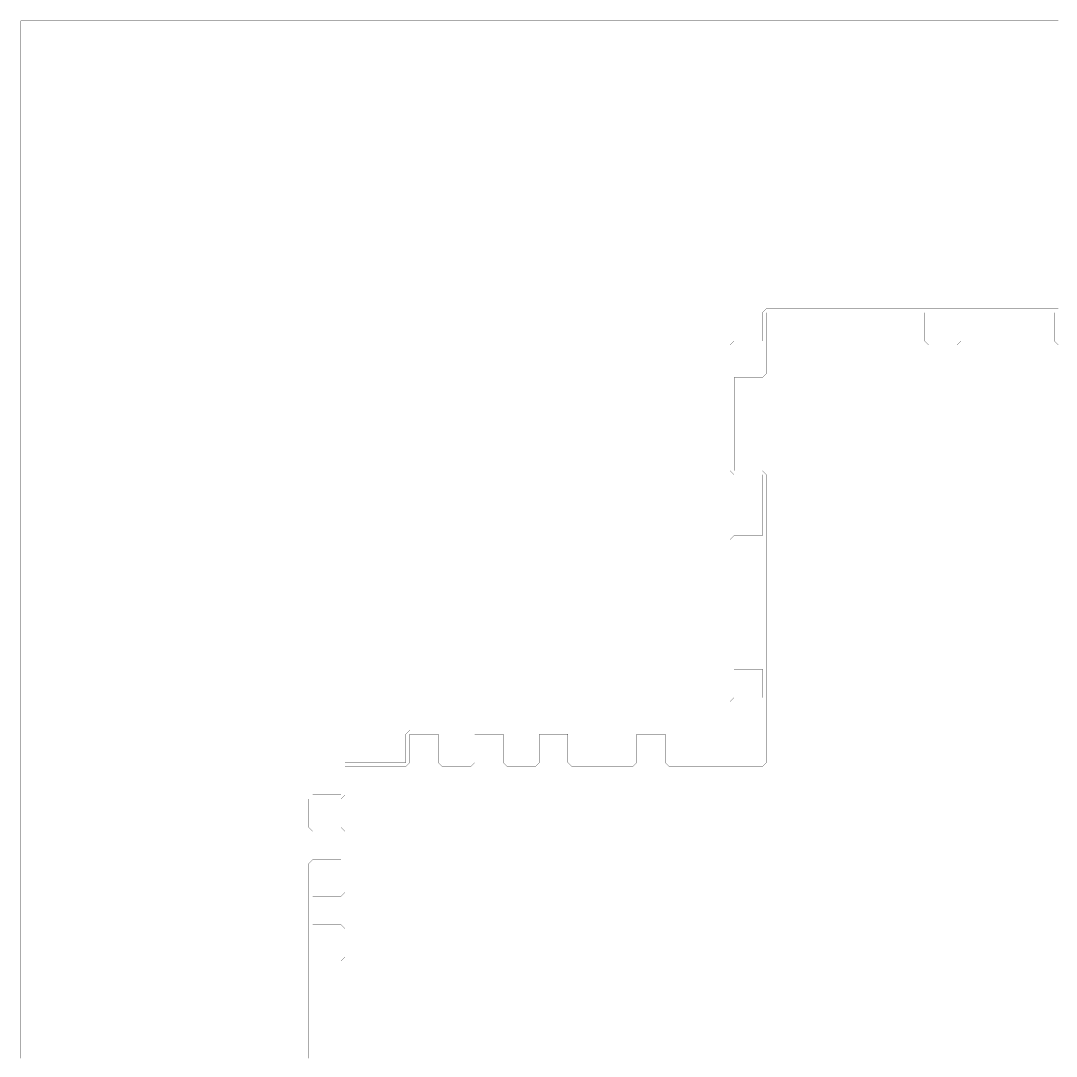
# Model space of a CAD drawing. Header units: metres. Extents: x 0 to 4990, y -4990 to 0.
# Drawn here: x 0 to 2495, y -2495 to 0 of the extents above; entities that cross this region are included whole.
import ezdxf

# ---------------------------------------------------------------- set-up
doc = ezdxf.new("R2010")
doc.units = ezdxf.units.M
doc.layers.add('conductor', color=1, linetype='Continuous')
doc.layers.add('substrate', color=5, linetype='Continuous')

msp = doc.modelspace()

# ---------------------------------------------------------------- linework, layer by layer
at = {"layer": 'conductor', "const_width": 0.5}
msp.add_lwpolyline([(2500, -781.25), (2490.234375, -771.484375), (2490.234375, -761.71875), (2490.234375, -751.953125), (2490.234375, -742.1875), (2490.234375, -732.421875), (2490.234375, -722.65625), (2490.234375, -712.890625), (2490.234375, -703.125), (2480.46875, -703.125), (2470.703125, -703.125), (2460.9375, -703.125), (2451.171875, -703.125), (2441.40625, -703.125), (2431.640625, -703.125), (2421.875, -703.125), (2412.109375, -703.125), (2402.34375, -703.125), (2392.578125, -703.125), (2382.8125, -703.125), (2373.046875, -703.125), (2363.28125, -703.125), (2353.515625, -703.125), (2343.75, -703.125), (2333.984375, -703.125), (2324.21875, -703.125), (2314.453125, -703.125), (2304.6875, -703.125), (2294.921875, -703.125), (2285.15625, -703.125), (2275.390625, -703.125), (2265.625, -703.125), (2265.625, -712.890625), (2265.625, -722.65625), (2265.625, -732.421875), (2265.625, -742.1875), (2265.625, -751.953125), (2265.625, -761.71875), (2265.625, -771.484375), (2255.859375, -781.25), (2246.09375, -781.25), (2236.328125, -781.25), (2226.5625, -781.25), (2216.796875, -781.25), (2207.03125, -781.25), (2197.265625, -781.25), (2187.5, -781.25), (2177.734375, -771.484375), (2177.734375, -761.71875), (2177.734375, -751.953125), (2177.734375, -742.1875), (2177.734375, -732.421875), (2177.734375, -722.65625), (2177.734375, -712.890625), (2177.734375, -703.125), (2167.96875, -703.125), (2158.203125, -703.125), (2148.4375, -703.125), (2138.671875, -703.125), (2128.90625, -703.125), (2119.140625, -703.125), (2109.375, -703.125), (2099.609375, -703.125), (2089.84375, -703.125), (2080.078125, -703.125), (2070.3125, -703.125), (2060.546875, -703.125), (2050.78125, -703.125), (2041.015625, -703.125), (2031.25, -703.125), (2021.484375, -703.125), (2011.71875, -703.125), (2001.953125, -703.125), (1992.1875, -703.125), (1982.421875, -703.125), (1972.65625, -703.125), (1962.890625, -703.125), (1953.125, -703.125), (1943.359375, -703.125), (1933.59375, -703.125), (1923.828125, -703.125), (1914.0625, -703.125), (1904.296875, -703.125), (1894.53125, -703.125), (1884.765625, -703.125), (1875, -703.125), (1865.234375, -703.125), (1855.46875, -703.125), (1845.703125, -703.125), (1835.9375, -703.125), (1826.171875, -703.125), (1816.40625, -703.125), (1806.640625, -703.125), (1796.875, -703.125), (1796.875, -712.890625), (1796.875, -722.65625), (1796.875, -732.421875), (1796.875, -742.1875), (1796.875, -751.953125), (1796.875, -761.71875), (1796.875, -771.484375), (1796.875, -781.25), (1796.875, -791.015625), (1796.875, -800.78125), (1796.875, -810.546875), (1796.875, -820.3125), (1796.875, -830.078125), (1796.875, -839.84375), (1796.875, -849.609375), (1787.109375, -859.375), (1777.34375, -859.375), (1767.578125, -859.375), (1757.8125, -859.375), (1748.046875, -859.375), (1738.28125, -859.375), (1728.515625, -859.375), (1718.75, -859.375), (1718.75, -869.140625), (1718.75, -878.90625), (1718.75, -888.671875), (1718.75, -898.4375), (1718.75, -908.203125), (1718.75, -917.96875), (1718.75, -927.734375), (1718.75, -937.5), (1718.75, -947.265625), (1718.75, -957.03125), (1718.75, -966.796875), (1718.75, -976.5625), (1718.75, -986.328125), (1718.75, -996.09375), (1718.75, -1005.859375), (1718.75, -1015.625), (1718.75, -1025.390625), (1718.75, -1035.15625), (1718.75, -1044.921875), (1718.75, -1054.6875), (1718.75, -1064.453125), (1718.75, -1074.21875), (1718.75, -1083.984375), (1728.515625, -1083.984375), (1738.28125, -1083.984375), (1748.046875, -1083.984375), (1757.8125, -1083.984375), (1767.578125, -1083.984375), (1777.34375, -1083.984375), (1787.109375, -1083.984375), (1796.875, -1093.75), (1796.875, -1103.515625), (1796.875, -1113.28125), (1796.875, -1123.046875), (1796.875, -1132.8125), (1796.875, -1142.578125), (1796.875, -1152.34375), (1796.875, -1162.109375), (1796.875, -1171.875), (1796.875, -1181.640625), (1796.875, -1191.40625), (1796.875, -1201.171875), (1796.875, -1210.9375), (1796.875, -1220.703125), (1796.875, -1230.46875), (1796.875, -1240.234375), (1796.875, -1250), (1796.875, -1259.765625), (1796.875, -1269.53125), (1796.875, -1279.296875), (1796.875, -1289.0625), (1796.875, -1298.828125), (1796.875, -1308.59375), (1796.875, -1318.359375), (1796.875, -1328.125), (1796.875, -1337.890625), (1796.875, -1347.65625), (1796.875, -1357.421875), (1796.875, -1367.1875), (1796.875, -1376.953125), (1796.875, -1386.71875), (1796.875, -1396.484375), (1796.875, -1406.25), (1796.875, -1416.015625), (1796.875, -1425.78125), (1796.875, -1435.546875), (1796.875, -1445.3125), (1796.875, -1455.078125), (1796.875, -1464.84375), (1796.875, -1474.609375), (1796.875, -1484.375), (1796.875, -1494.140625), (1796.875, -1503.90625), (1796.875, -1513.671875), (1796.875, -1523.4375), (1796.875, -1533.203125), (1796.875, -1542.96875), (1796.875, -1552.734375), (1796.875, -1562.5), (1796.875, -1572.265625), (1796.875, -1582.03125), (1796.875, -1591.796875), (1796.875, -1601.5625), (1796.875, -1611.328125), (1796.875, -1621.09375), (1796.875, -1630.859375), (1796.875, -1640.625), (1796.875, -1650.390625), (1796.875, -1660.15625), (1796.875, -1669.921875), (1796.875, -1679.6875), (1796.875, -1689.453125), (1796.875, -1699.21875), (1796.875, -1708.984375), (1796.875, -1718.75), (1796.875, -1728.515625), (1796.875, -1738.28125), (1796.875, -1748.046875), (1796.875, -1757.8125), (1796.875, -1767.578125), (1796.875, -1777.34375), (1796.875, -1787.109375), (1787.109375, -1796.875), (1777.34375, -1796.875), (1767.578125, -1796.875), (1757.8125, -1796.875), (1748.046875, -1796.875), (1738.28125, -1796.875), (1728.515625, -1796.875), (1718.75, -1796.875), (1708.984375, -1796.875), (1699.21875, -1796.875), (1689.453125, -1796.875), (1679.6875, -1796.875), (1669.921875, -1796.875), (1660.15625, -1796.875), (1650.390625, -1796.875), (1640.625, -1796.875), (1630.859375, -1796.875), (1621.09375, -1796.875), (1611.328125, -1796.875), (1601.5625, -1796.875), (1591.796875, -1796.875), (1582.03125, -1796.875), (1572.265625, -1796.875), (1562.5, -1796.875), (1552.734375, -1787.109375), (1552.734375, -1777.34375), (1552.734375, -1767.578125), (1552.734375, -1757.8125), (1552.734375, -1748.046875), (1552.734375, -1738.28125), (1552.734375, -1728.515625), (1552.734375, -1718.75), (1542.96875, -1718.75), (1533.203125, -1718.75), (1523.4375, -1718.75), (1513.671875, -1718.75), (1503.90625, -1718.75), (1494.140625, -1718.75), (1484.375, -1718.75), (1484.375, -1728.515625), (1484.375, -1738.28125), (1484.375, -1748.046875), (1484.375, -1757.8125), (1484.375, -1767.578125), (1484.375, -1777.34375), (1484.375, -1787.109375), (1474.609375, -1796.875), (1464.84375, -1796.875), (1455.078125, -1796.875), (1445.3125, -1796.875), (1435.546875, -1796.875), (1425.78125, -1796.875), (1416.015625, -1796.875), (1406.25, -1796.875), (1396.484375, -1796.875), (1386.71875, -1796.875), (1376.953125, -1796.875), (1367.1875, -1796.875), (1357.421875, -1796.875), (1347.65625, -1796.875), (1337.890625, -1796.875), (1328.125, -1796.875), (1318.359375, -1787.109375), (1318.359375, -1777.34375), (1318.359375, -1767.578125), (1318.359375, -1757.8125), (1318.359375, -1748.046875), (1318.359375, -1738.28125), (1318.359375, -1728.515625), (1318.359375, -1718.75), (1308.59375, -1718.75), (1298.828125, -1718.75), (1289.0625, -1718.75), (1279.296875, -1718.75), (1269.53125, -1718.75), (1259.765625, -1718.75), (1250, -1718.75), (1250, -1728.515625), (1250, -1738.28125), (1250, -1748.046875), (1250, -1757.8125), (1250, -1767.578125), (1250, -1777.34375), (1250, -1787.109375), (1240.234375, -1796.875), (1230.46875, -1796.875), (1220.703125, -1796.875), (1210.9375, -1796.875), (1201.171875, -1796.875), (1191.40625, -1796.875), (1181.640625, -1796.875), (1171.875, -1796.875), (1162.109375, -1787.109375), (1162.109375, -1777.34375), (1162.109375, -1767.578125), (1162.109375, -1757.8125), (1162.109375, -1748.046875), (1162.109375, -1738.28125), (1162.109375, -1728.515625), (1162.109375, -1718.75), (1152.34375, -1718.75), (1142.578125, -1718.75), (1132.8125, -1718.75), (1123.046875, -1718.75), (1113.28125, -1718.75), (1103.515625, -1718.75), (1093.75, -1718.75), (1093.75, -1728.515625), (1093.75, -1738.28125), (1093.75, -1748.046875), (1093.75, -1757.8125), (1093.75, -1767.578125), (1093.75, -1777.34375), (1093.75, -1787.109375), (1083.984375, -1796.875), (1074.21875, -1796.875), (1064.453125, -1796.875), (1054.6875, -1796.875), (1044.921875, -1796.875), (1035.15625, -1796.875), (1025.390625, -1796.875), (1015.625, -1796.875), (1005.859375, -1787.109375), (1005.859375, -1777.34375), (1005.859375, -1767.578125), (1005.859375, -1757.8125), (1005.859375, -1748.046875), (1005.859375, -1738.28125), (1005.859375, -1728.515625), (1005.859375, -1718.75), (996.09375, -1718.75), (986.328125, -1718.75), (976.5625, -1718.75), (966.796875, -1718.75), (957.03125, -1718.75), (947.265625, -1718.75), (937.5, -1718.75), (937.5, -1728.515625), (937.5, -1738.28125), (937.5, -1748.046875), (937.5, -1757.8125), (937.5, -1767.578125), (937.5, -1777.34375), (937.5, -1787.109375), (927.734375, -1796.875), (917.96875, -1796.875), (908.203125, -1796.875), (898.4375, -1796.875), (888.671875, -1796.875), (878.90625, -1796.875), (869.140625, -1796.875), (859.375, -1796.875), (849.609375, -1796.875), (839.84375, -1796.875), (830.078125, -1796.875), (820.3125, -1796.875), (810.546875, -1796.875), (800.78125, -1796.875), (791.015625, -1796.875), (781.25, -1796.875), (781.25, -1806.640625), (781.25, -1816.40625), (781.25, -1826.171875), (781.25, -1835.9375), (781.25, -1845.703125), (781.25, -1855.46875), (781.25, -1865.234375), (771.484375, -1875), (761.71875, -1875), (751.953125, -1875), (742.1875, -1875), (732.421875, -1875), (722.65625, -1875), (712.890625, -1875), (703.125, -1875), (703.125, -1884.765625), (703.125, -1894.53125), (703.125, -1904.296875), (703.125, -1914.0625), (703.125, -1923.828125), (703.125, -1933.59375), (703.125, -1943.359375), (712.890625, -1943.359375), (722.65625, -1943.359375), (732.421875, -1943.359375), (742.1875, -1943.359375), (751.953125, -1943.359375), (761.71875, -1943.359375), (771.484375, -1943.359375), (781.25, -1953.125), (781.25, -1962.890625), (781.25, -1972.65625), (781.25, -1982.421875), (781.25, -1992.1875), (781.25, -2001.953125), (781.25, -2011.71875), (781.25, -2021.484375), (781.25, -2031.25), (781.25, -2041.015625), (781.25, -2050.78125), (781.25, -2060.546875), (781.25, -2070.3125), (781.25, -2080.078125), (781.25, -2089.84375), (781.25, -2099.609375), (771.484375, -2109.375), (761.71875, -2109.375), (751.953125, -2109.375), (742.1875, -2109.375), (732.421875, -2109.375), (722.65625, -2109.375), (712.890625, -2109.375), (703.125, -2109.375), (703.125, -2119.140625), (703.125, -2128.90625), (703.125, -2138.671875), (703.125, -2148.4375), (703.125, -2158.203125), (703.125, -2167.96875), (703.125, -2177.734375), (712.890625, -2177.734375), (722.65625, -2177.734375), (732.421875, -2177.734375), (742.1875, -2177.734375), (751.953125, -2177.734375), (761.71875, -2177.734375), (771.484375, -2177.734375), (781.25, -2187.5), (781.25, -2197.265625), (781.25, -2207.03125), (781.25, -2216.796875), (781.25, -2226.5625), (781.25, -2236.328125), (781.25, -2246.09375), (781.25, -2255.859375), (771.484375, -2265.625), (761.71875, -2265.625), (751.953125, -2265.625), (742.1875, -2265.625), (732.421875, -2265.625), (722.65625, -2265.625), (712.890625, -2265.625), (703.125, -2265.625), (703.125, -2275.390625), (703.125, -2285.15625), (703.125, -2294.921875), (703.125, -2304.6875), (703.125, -2314.453125), (703.125, -2324.21875), (703.125, -2333.984375), (703.125, -2343.75), (703.125, -2353.515625), (703.125, -2363.28125), (703.125, -2373.046875), (703.125, -2382.8125), (703.125, -2392.578125), (703.125, -2402.34375), (703.125, -2412.109375), (703.125, -2421.875), (703.125, -2431.640625), (703.125, -2441.40625), (703.125, -2451.171875), (703.125, -2460.9375), (703.125, -2470.703125), (703.125, -2480.46875), (703.125, -2490.234375), (703.125, -2500)], dxfattribs=at)
at = {"layer": 'substrate', "const_width": 0.5}
for points in [[(2500, 0), (2490.234375, 0), (2480.46875, 0), (2470.703125, 0), (2460.9375, 0), (2451.171875, 0), (2441.40625, 0), (2431.640625, 0), (2421.875, 0), (2412.109375, 0), (2402.34375, 0), (2392.578125, 0), (2382.8125, 0), (2373.046875, 0), (2363.28125, 0), (2353.515625, 0), (2343.75, 0), (2333.984375, 0), (2324.21875, 0), (2314.453125, 0), (2304.6875, 0), (2294.921875, 0), (2285.15625, 0), (2275.390625, 0), (2265.625, 0), (2255.859375, 0), (2246.09375, 0), (2236.328125, 0), (2226.5625, 0), (2216.796875, 0), (2207.03125, 0), (2197.265625, 0), (2187.5, 0), (2177.734375, 0), (2167.96875, 0), (2158.203125, 0), (2148.4375, 0), (2138.671875, 0), (2128.90625, 0), (2119.140625, 0), (2109.375, 0), (2099.609375, 0), (2089.84375, 0), (2080.078125, 0), (2070.3125, 0), (2060.546875, 0), (2050.78125, 0), (2041.015625, 0), (2031.25, 0), (2021.484375, 0), (2011.71875, 0), (2001.953125, 0), (1992.1875, 0), (1982.421875, 0), (1972.65625, 0), (1962.890625, 0), (1953.125, 0), (1943.359375, 0), (1933.59375, 0), (1923.828125, 0), (1914.0625, 0), (1904.296875, 0), (1894.53125, 0), (1884.765625, 0), (1875, 0), (1865.234375, 0), (1855.46875, 0), (1845.703125, 0), (1835.9375, 0), (1826.171875, 0), (1816.40625, 0), (1806.640625, 0), (1796.875, 0), (1787.109375, 0), (1777.34375, 0), (1767.578125, 0), (1757.8125, 0), (1748.046875, 0), (1738.28125, 0), (1728.515625, 0), (1718.75, 0), (1708.984375, 0), (1699.21875, 0), (1689.453125, 0), (1679.6875, 0), (1669.921875, 0), (1660.15625, 0), (1650.390625, 0), (1640.625, 0), (1630.859375, 0), (1621.09375, 0), (1611.328125, 0), (1601.5625, 0), (1591.796875, 0), (1582.03125, 0), (1572.265625, 0), (1562.5, 0), (1552.734375, 0), (1542.96875, 0), (1533.203125, 0), (1523.4375, 0), (1513.671875, 0), (1503.90625, 0), (1494.140625, 0), (1484.375, 0), (1474.609375, 0), (1464.84375, 0), (1455.078125, 0), (1445.3125, 0), (1435.546875, 0), (1425.78125, 0), (1416.015625, 0), (1406.25, 0), (1396.484375, 0), (1386.71875, 0), (1376.953125, 0), (1367.1875, 0), (1357.421875, 0), (1347.65625, 0), (1337.890625, 0), (1328.125, 0), (1318.359375, 0), (1308.59375, 0), (1298.828125, 0), (1289.0625, 0), (1279.296875, 0), (1269.53125, 0), (1259.765625, 0), (1250, 0), (1240.234375, 0), (1230.46875, 0), (1220.703125, 0), (1210.9375, 0), (1201.171875, 0), (1191.40625, 0), (1181.640625, 0), (1171.875, 0), (1162.109375, 0), (1152.34375, 0), (1142.578125, 0), (1132.8125, 0), (1123.046875, 0), (1113.28125, 0), (1103.515625, 0), (1093.75, 0), (1083.984375, 0), (1074.21875, 0), (1064.453125, 0), (1054.6875, 0), (1044.921875, 0), (1035.15625, 0), (1025.390625, 0), (1015.625, 0), (1005.859375, 0), (996.09375, 0), (986.328125, 0), (976.5625, 0), (966.796875, 0), (957.03125, 0), (947.265625, 0), (937.5, 0), (927.734375, 0), (917.96875, 0), (908.203125, 0), (898.4375, 0), (888.671875, 0), (878.90625, 0), (869.140625, 0), (859.375, 0), (849.609375, 0), (839.84375, 0), (830.078125, 0), (820.3125, 0), (810.546875, 0), (800.78125, 0), (791.015625, 0), (781.25, 0), (771.484375, 0), (761.71875, 0), (751.953125, 0), (742.1875, 0), (732.421875, 0), (722.65625, 0), (712.890625, 0), (703.125, 0), (693.359375, 0), (683.59375, 0), (673.828125, 0), (664.0625, 0), (654.296875, 0), (644.53125, 0), (634.765625, 0), (625, 0), (615.234375, 0), (605.46875, 0), (595.703125, 0), (585.9375, 0), (576.171875, 0), (566.40625, 0), (556.640625, 0), (546.875, 0), (537.109375, 0), (527.34375, 0), (517.578125, 0), (507.8125, 0), (498.046875, 0), (488.28125, 0), (478.515625, 0), (468.75, 0), (458.984375, 0), (449.21875, 0), (439.453125, 0), (429.6875, 0), (419.921875, 0), (410.15625, 0), (400.390625, 0), (390.625, 0), (380.859375, 0), (371.09375, 0), (361.328125, 0), (351.5625, 0), (341.796875, 0), (332.03125, 0), (322.265625, 0), (312.5, 0), (302.734375, 0), (292.96875, 0), (283.203125, 0), (273.4375, 0), (263.671875, 0), (253.90625, 0), (244.140625, 0), (234.375, 0), (224.609375, 0), (214.84375, 0), (205.078125, 0), (195.3125, 0), (185.546875, 0), (175.78125, 0), (166.015625, 0), (156.25, 0), (146.484375, 0), (136.71875, 0), (126.953125, 0), (117.1875, 0), (107.421875, 0), (97.65625, 0), (87.890625, 0), (78.125, 0), (68.359375, 0), (58.59375, 0), (48.828125, 0), (39.0625, 0), (29.296875, 0), (19.53125, 0), (9.765625, 0), (0, 0), (0, -9.765625), (0, -19.53125), (0, -29.296875), (0, -39.0625), (0, -48.828125), (0, -58.59375), (0, -68.359375), (0, -78.125), (0, -87.890625), (0, -97.65625), (0, -107.421875), (0, -117.1875), (0, -126.953125), (0, -136.71875), (0, -146.484375), (0, -156.25), (0, -166.015625), (0, -175.78125), (0, -185.546875), (0, -195.3125), (0, -205.078125), (0, -214.84375), (0, -224.609375), (0, -234.375), (0, -244.140625), (0, -253.90625), (0, -263.671875), (0, -273.4375), (0, -283.203125), (0, -292.96875), (0, -302.734375), (0, -312.5), (0, -322.265625), (0, -332.03125), (0, -341.796875), (0, -351.5625), (0, -361.328125), (0, -371.09375), (0, -380.859375), (0, -390.625), (0, -400.390625), (0, -410.15625), (0, -419.921875), (0, -429.6875), (0, -439.453125), (0, -449.21875), (0, -458.984375), (0, -468.75), (0, -478.515625), (0, -488.28125), (0, -498.046875), (0, -507.8125), (0, -517.578125), (0, -527.34375), (0, -537.109375), (0, -546.875), (0, -556.640625), (0, -566.40625), (0, -576.171875), (0, -585.9375), (0, -595.703125), (0, -605.46875), (0, -615.234375), (0, -625), (0, -634.765625), (0, -644.53125), (0, -654.296875), (0, -664.0625), (0, -673.828125), (0, -683.59375), (0, -693.359375), (0, -703.125), (0, -712.890625), (0, -722.65625), (0, -732.421875), (0, -742.1875), (0, -751.953125), (0, -761.71875), (0, -771.484375), (0, -781.25), (0, -791.015625), (0, -800.78125), (0, -810.546875), (0, -820.3125), (0, -830.078125), (0, -839.84375), (0, -849.609375), (0, -859.375), (0, -869.140625), (0, -878.90625), (0, -888.671875), (0, -898.4375), (0, -908.203125), (0, -917.96875), (0, -927.734375), (0, -937.5), (0, -947.265625), (0, -957.03125), (0, -966.796875), (0, -976.5625), (0, -986.328125), (0, -996.09375), (0, -1005.859375), (0, -1015.625), (0, -1025.390625), (0, -1035.15625), (0, -1044.921875), (0, -1054.6875), (0, -1064.453125), (0, -1074.21875), (0, -1083.984375), (0, -1093.75), (0, -1103.515625), (0, -1113.28125), (0, -1123.046875), (0, -1132.8125), (0, -1142.578125), (0, -1152.34375), (0, -1162.109375), (0, -1171.875), (0, -1181.640625), (0, -1191.40625), (0, -1201.171875), (0, -1210.9375), (0, -1220.703125), (0, -1230.46875), (0, -1240.234375), (0, -1250), (0, -1259.765625), (0, -1269.53125), (0, -1279.296875), (0, -1289.0625), (0, -1298.828125), (0, -1308.59375), (0, -1318.359375), (0, -1328.125), (0, -1337.890625), (0, -1347.65625), (0, -1357.421875), (0, -1367.1875), (0, -1376.953125), (0, -1386.71875), (0, -1396.484375), (0, -1406.25), (0, -1416.015625), (0, -1425.78125), (0, -1435.546875), (0, -1445.3125), (0, -1455.078125), (0, -1464.84375), (0, -1474.609375), (0, -1484.375), (0, -1494.140625), (0, -1503.90625), (0, -1513.671875), (0, -1523.4375), (0, -1533.203125), (0, -1542.96875), (0, -1552.734375), (0, -1562.5), (0, -1572.265625), (0, -1582.03125), (0, -1591.796875), (0, -1601.5625), (0, -1611.328125), (0, -1621.09375), (0, -1630.859375), (0, -1640.625), (0, -1650.390625), (0, -1660.15625), (0, -1669.921875), (0, -1679.6875), (0, -1689.453125), (0, -1699.21875), (0, -1708.984375), (0, -1718.75), (0, -1728.515625), (0, -1738.28125), (0, -1748.046875), (0, -1757.8125), (0, -1767.578125), (0, -1777.34375), (0, -1787.109375), (0, -1796.875), (0, -1806.640625), (0, -1816.40625), (0, -1826.171875), (0, -1835.9375), (0, -1845.703125), (0, -1855.46875), (0, -1865.234375), (0, -1875), (0, -1884.765625), (0, -1894.53125), (0, -1904.296875), (0, -1914.0625), (0, -1923.828125), (0, -1933.59375), (0, -1943.359375), (0, -1953.125), (0, -1962.890625), (0, -1972.65625), (0, -1982.421875), (0, -1992.1875), (0, -2001.953125), (0, -2011.71875), (0, -2021.484375), (0, -2031.25), (0, -2041.015625), (0, -2050.78125), (0, -2060.546875), (0, -2070.3125), (0, -2080.078125), (0, -2089.84375), (0, -2099.609375), (0, -2109.375), (0, -2119.140625), (0, -2128.90625), (0, -2138.671875), (0, -2148.4375), (0, -2158.203125), (0, -2167.96875), (0, -2177.734375), (0, -2187.5), (0, -2197.265625), (0, -2207.03125), (0, -2216.796875), (0, -2226.5625), (0, -2236.328125), (0, -2246.09375), (0, -2255.859375), (0, -2265.625), (0, -2275.390625), (0, -2285.15625), (0, -2294.921875), (0, -2304.6875), (0, -2314.453125), (0, -2324.21875), (0, -2333.984375), (0, -2343.75), (0, -2353.515625), (0, -2363.28125), (0, -2373.046875), (0, -2382.8125), (0, -2392.578125), (0, -2402.34375), (0, -2412.109375), (0, -2421.875), (0, -2431.640625), (0, -2441.40625), (0, -2451.171875), (0, -2460.9375), (0, -2470.703125), (0, -2480.46875), (0, -2490.234375), (0, -2500)], [(693.359375, -2500), (693.359375, -2490.234375), (693.359375, -2480.46875), (693.359375, -2470.703125), (693.359375, -2460.9375), (693.359375, -2451.171875), (693.359375, -2441.40625), (693.359375, -2431.640625), (693.359375, -2421.875), (693.359375, -2412.109375), (693.359375, -2402.34375), (693.359375, -2392.578125), (693.359375, -2382.8125), (693.359375, -2373.046875), (693.359375, -2363.28125), (693.359375, -2353.515625), (693.359375, -2343.75), (693.359375, -2333.984375), (693.359375, -2324.21875), (693.359375, -2314.453125), (693.359375, -2304.6875), (693.359375, -2294.921875), (693.359375, -2285.15625), (693.359375, -2275.390625), (693.359375, -2265.625), (693.359375, -2255.859375), (693.359375, -2246.09375), (693.359375, -2236.328125), (693.359375, -2226.5625), (693.359375, -2216.796875), (693.359375, -2207.03125), (693.359375, -2197.265625), (693.359375, -2187.5), (693.359375, -2177.734375), (693.359375, -2167.96875), (693.359375, -2158.203125), (693.359375, -2148.4375), (693.359375, -2138.671875), (693.359375, -2128.90625), (693.359375, -2119.140625), (693.359375, -2109.375), (693.359375, -2099.609375), (693.359375, -2089.84375), (693.359375, -2080.078125), (693.359375, -2070.3125), (693.359375, -2060.546875), (693.359375, -2050.78125), (693.359375, -2041.015625), (693.359375, -2031.25), (703.125, -2021.484375), (712.890625, -2021.484375), (722.65625, -2021.484375), (732.421875, -2021.484375), (742.1875, -2021.484375), (751.953125, -2021.484375), (761.71875, -2021.484375), (771.484375, -2021.484375), (771.484375, -2011.71875), (771.484375, -2001.953125), (771.484375, -1992.1875), (771.484375, -1982.421875), (771.484375, -1972.65625), (771.484375, -1962.890625), (771.484375, -1953.125), (761.71875, -1953.125), (751.953125, -1953.125), (742.1875, -1953.125), (732.421875, -1953.125), (722.65625, -1953.125), (712.890625, -1953.125), (703.125, -1953.125), (693.359375, -1943.359375), (693.359375, -1933.59375), (693.359375, -1923.828125), (693.359375, -1914.0625), (693.359375, -1904.296875), (693.359375, -1894.53125), (693.359375, -1884.765625), (693.359375, -1875), (703.125, -1865.234375), (712.890625, -1865.234375), (722.65625, -1865.234375), (732.421875, -1865.234375), (742.1875, -1865.234375), (751.953125, -1865.234375), (761.71875, -1865.234375), (771.484375, -1865.234375), (771.484375, -1855.46875), (771.484375, -1845.703125), (771.484375, -1835.9375), (771.484375, -1826.171875), (771.484375, -1816.40625), (771.484375, -1806.640625), (771.484375, -1796.875), (781.25, -1787.109375), (791.015625, -1787.109375), (800.78125, -1787.109375), (810.546875, -1787.109375), (820.3125, -1787.109375), (830.078125, -1787.109375), (839.84375, -1787.109375), (849.609375, -1787.109375), (859.375, -1787.109375), (869.140625, -1787.109375), (878.90625, -1787.109375), (888.671875, -1787.109375), (898.4375, -1787.109375), (908.203125, -1787.109375), (917.96875, -1787.109375), (927.734375, -1787.109375), (927.734375, -1777.34375), (927.734375, -1767.578125), (927.734375, -1757.8125), (927.734375, -1748.046875), (927.734375, -1738.28125), (927.734375, -1728.515625), (927.734375, -1718.75), (937.5, -1708.984375), (947.265625, -1708.984375), (957.03125, -1708.984375), (966.796875, -1708.984375), (976.5625, -1708.984375), (986.328125, -1708.984375), (996.09375, -1708.984375), (1005.859375, -1708.984375), (1015.625, -1708.984375), (1025.390625, -1708.984375), (1035.15625, -1708.984375), (1044.921875, -1708.984375), (1054.6875, -1708.984375), (1064.453125, -1708.984375), (1074.21875, -1708.984375), (1083.984375, -1708.984375), (1093.75, -1708.984375), (1103.515625, -1708.984375), (1113.28125, -1708.984375), (1123.046875, -1708.984375), (1132.8125, -1708.984375), (1142.578125, -1708.984375), (1152.34375, -1708.984375), (1162.109375, -1708.984375), (1171.875, -1708.984375), (1181.640625, -1708.984375), (1191.40625, -1708.984375), (1201.171875, -1708.984375), (1210.9375, -1708.984375), (1220.703125, -1708.984375), (1230.46875, -1708.984375), (1240.234375, -1708.984375), (1250, -1708.984375), (1259.765625, -1708.984375), (1269.53125, -1708.984375), (1279.296875, -1708.984375), (1289.0625, -1708.984375), (1298.828125, -1708.984375), (1308.59375, -1708.984375), (1318.359375, -1708.984375), (1328.125, -1708.984375), (1337.890625, -1708.984375), (1347.65625, -1708.984375), (1357.421875, -1708.984375), (1367.1875, -1708.984375), (1376.953125, -1708.984375), (1386.71875, -1708.984375), (1396.484375, -1708.984375), (1406.25, -1708.984375), (1416.015625, -1708.984375), (1425.78125, -1708.984375), (1435.546875, -1708.984375), (1445.3125, -1708.984375), (1455.078125, -1708.984375), (1464.84375, -1708.984375), (1474.609375, -1708.984375), (1484.375, -1708.984375), (1494.140625, -1708.984375), (1503.90625, -1708.984375), (1513.671875, -1708.984375), (1523.4375, -1708.984375), (1533.203125, -1708.984375), (1542.96875, -1708.984375), (1552.734375, -1708.984375), (1562.5, -1708.984375), (1572.265625, -1708.984375), (1582.03125, -1708.984375), (1591.796875, -1708.984375), (1601.5625, -1708.984375), (1611.328125, -1708.984375), (1621.09375, -1708.984375), (1630.859375, -1708.984375), (1640.625, -1708.984375), (1650.390625, -1708.984375), (1660.15625, -1708.984375), (1669.921875, -1708.984375), (1679.6875, -1708.984375), (1689.453125, -1708.984375), (1699.21875, -1708.984375), (1708.984375, -1708.984375), (1708.984375, -1699.21875), (1708.984375, -1689.453125), (1708.984375, -1679.6875), (1708.984375, -1669.921875), (1708.984375, -1660.15625), (1708.984375, -1650.390625), (1708.984375, -1640.625), (1718.75, -1630.859375), (1728.515625, -1630.859375), (1738.28125, -1630.859375), (1748.046875, -1630.859375), (1757.8125, -1630.859375), (1767.578125, -1630.859375), (1777.34375, -1630.859375), (1787.109375, -1630.859375), (1787.109375, -1621.09375), (1787.109375, -1611.328125), (1787.109375, -1601.5625), (1787.109375, -1591.796875), (1787.109375, -1582.03125), (1787.109375, -1572.265625), (1787.109375, -1562.5), (1777.34375, -1562.5), (1767.578125, -1562.5), (1757.8125, -1562.5), (1748.046875, -1562.5), (1738.28125, -1562.5), (1728.515625, -1562.5), (1718.75, -1562.5), (1708.984375, -1552.734375), (1708.984375, -1542.96875), (1708.984375, -1533.203125), (1708.984375, -1523.4375), (1708.984375, -1513.671875), (1708.984375, -1503.90625), (1708.984375, -1494.140625), (1708.984375, -1484.375), (1708.984375, -1474.609375), (1708.984375, -1464.84375), (1708.984375, -1455.078125), (1708.984375, -1445.3125), (1708.984375, -1435.546875), (1708.984375, -1425.78125), (1708.984375, -1416.015625), (1708.984375, -1406.25), (1708.984375, -1396.484375), (1708.984375, -1386.71875), (1708.984375, -1376.953125), (1708.984375, -1367.1875), (1708.984375, -1357.421875), (1708.984375, -1347.65625), (1708.984375, -1337.890625), (1708.984375, -1328.125), (1708.984375, -1318.359375), (1708.984375, -1308.59375), (1708.984375, -1298.828125), (1708.984375, -1289.0625), (1708.984375, -1279.296875), (1708.984375, -1269.53125), (1708.984375, -1259.765625), (1708.984375, -1250), (1718.75, -1240.234375), (1728.515625, -1240.234375), (1738.28125, -1240.234375), (1748.046875, -1240.234375), (1757.8125, -1240.234375), (1767.578125, -1240.234375), (1777.34375, -1240.234375), (1787.109375, -1240.234375), (1787.109375, -1230.46875), (1787.109375, -1220.703125), (1787.109375, -1210.9375), (1787.109375, -1201.171875), (1787.109375, -1191.40625), (1787.109375, -1181.640625), (1787.109375, -1171.875), (1787.109375, -1162.109375), (1787.109375, -1152.34375), (1787.109375, -1142.578125), (1787.109375, -1132.8125), (1787.109375, -1123.046875), (1787.109375, -1113.28125), (1787.109375, -1103.515625), (1787.109375, -1093.75), (1777.34375, -1093.75), (1767.578125, -1093.75), (1757.8125, -1093.75), (1748.046875, -1093.75), (1738.28125, -1093.75), (1728.515625, -1093.75), (1718.75, -1093.75), (1708.984375, -1083.984375), (1708.984375, -1074.21875), (1708.984375, -1064.453125), (1708.984375, -1054.6875), (1708.984375, -1044.921875), (1708.984375, -1035.15625), (1708.984375, -1025.390625), (1708.984375, -1015.625), (1708.984375, -1005.859375), (1708.984375, -996.09375), (1708.984375, -986.328125), (1708.984375, -976.5625), (1708.984375, -966.796875), (1708.984375, -957.03125), (1708.984375, -947.265625), (1708.984375, -937.5), (1708.984375, -927.734375), (1708.984375, -917.96875), (1708.984375, -908.203125), (1708.984375, -898.4375), (1708.984375, -888.671875), (1708.984375, -878.90625), (1708.984375, -869.140625), (1708.984375, -859.375), (1708.984375, -849.609375), (1708.984375, -839.84375), (1708.984375, -830.078125), (1708.984375, -820.3125), (1708.984375, -810.546875), (1708.984375, -800.78125), (1708.984375, -791.015625), (1708.984375, -781.25), (1718.75, -771.484375), (1728.515625, -771.484375), (1738.28125, -771.484375), (1748.046875, -771.484375), (1757.8125, -771.484375), (1767.578125, -771.484375), (1777.34375, -771.484375), (1787.109375, -771.484375), (1787.109375, -761.71875), (1787.109375, -751.953125), (1787.109375, -742.1875), (1787.109375, -732.421875), (1787.109375, -722.65625), (1787.109375, -712.890625), (1787.109375, -703.125), (1796.875, -693.359375), (1806.640625, -693.359375), (1816.40625, -693.359375), (1826.171875, -693.359375), (1835.9375, -693.359375), (1845.703125, -693.359375), (1855.46875, -693.359375), (1865.234375, -693.359375), (1875, -693.359375), (1884.765625, -693.359375), (1894.53125, -693.359375), (1904.296875, -693.359375), (1914.0625, -693.359375), (1923.828125, -693.359375), (1933.59375, -693.359375), (1943.359375, -693.359375), (1953.125, -693.359375), (1962.890625, -693.359375), (1972.65625, -693.359375), (1982.421875, -693.359375), (1992.1875, -693.359375), (2001.953125, -693.359375), (2011.71875, -693.359375), (2021.484375, -693.359375), (2031.25, -693.359375), (2041.015625, -693.359375), (2050.78125, -693.359375), (2060.546875, -693.359375), (2070.3125, -693.359375), (2080.078125, -693.359375), (2089.84375, -693.359375), (2099.609375, -693.359375), (2109.375, -693.359375), (2119.140625, -693.359375), (2128.90625, -693.359375), (2138.671875, -693.359375), (2148.4375, -693.359375), (2158.203125, -693.359375), (2167.96875, -693.359375), (2177.734375, -693.359375), (2187.5, -693.359375), (2197.265625, -693.359375), (2207.03125, -693.359375), (2216.796875, -693.359375), (2226.5625, -693.359375), (2236.328125, -693.359375), (2246.09375, -693.359375), (2255.859375, -693.359375), (2265.625, -693.359375), (2275.390625, -693.359375), (2285.15625, -693.359375), (2294.921875, -693.359375), (2304.6875, -693.359375), (2314.453125, -693.359375), (2324.21875, -693.359375), (2333.984375, -693.359375), (2343.75, -693.359375), (2353.515625, -693.359375), (2363.28125, -693.359375), (2373.046875, -693.359375), (2382.8125, -693.359375), (2392.578125, -693.359375), (2402.34375, -693.359375), (2412.109375, -693.359375), (2421.875, -693.359375), (2431.640625, -693.359375), (2441.40625, -693.359375), (2451.171875, -693.359375), (2460.9375, -693.359375), (2470.703125, -693.359375), (2480.46875, -693.359375), (2490.234375, -693.359375), (2500, -693.359375)]]:
    msp.add_lwpolyline(points, dxfattribs=at)

doc.saveas('drawing.dxf')
